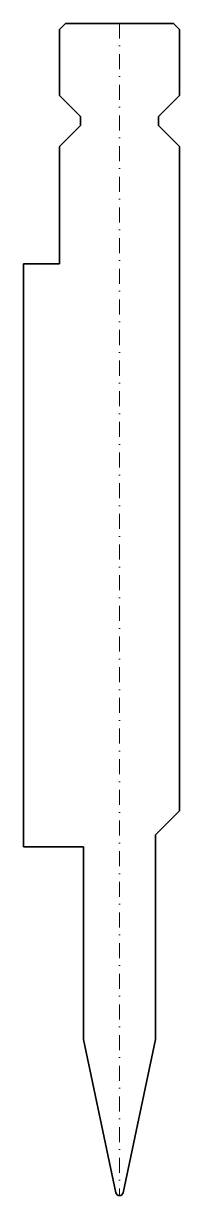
# Model space of a CAD drawing. Header units: millimetres. Extents: x -16 to 10, y 0 to 195.
import ezdxf

# ---------------------------------------------------------------- set-up
doc = ezdxf.new("R2010")
doc.units = ezdxf.units.MM
doc.header["$LTSCALE"] = 5
doc.linetypes.add('AUSGEZOGEN', pattern=[0])
doc.linetypes.add('DASHDOT', pattern=[1, 0.5, -0.25, 0, -0.25])
doc.layers.add('2', color=7, linetype='Continuous')

# ---------------------------------------------------------------- blocks, each defined once
blk = doc.blocks.new('15905_nNn00')
at = {"layer": '2', "color": 7, "linetype": 'AUSGEZOGEN', "lineweight": 35}
for p, q in [((-9, 195), (-10, 194)), ((-10, 194), (-10, 183)), ((9, 195), (-9, 195)), ((10, 194), (9, 195)), ((10, 183), (10, 194)), ((-10, 183), (-6.5, 179.5)), ((6.5, 179.5), (10, 183)), ((-6.5, 179.5), (-6.5, 178)), ((6.5, 178), (6.5, 179.5)), ((-6.5, 178), (-10, 174.5)), ((10, 174.5), (6.5, 178)), ((-10, 174.5), (-10, 155)), ((10, 64), (10, 174.5)), ((-10, 155), (-16, 155)), ((-16, 155), (-16, 58)), ((6, 60), (10, 64)), ((6, 25.94), (6, 60)), ((-16, 58), (-6, 58)), ((-6, 58), (-6, 25.94)), ((-6, 25.94), (-0.59, 0.48)), ((0.59, 0.48), (6, 25.94))]:
    blk.add_line(p, q, dxfattribs=at)
blk.add_arc((0, 0.6), 0.6, 192, 348, dxfattribs=at)

msp = doc.modelspace()

# ---------------------------------------------------------------- linework, layer by layer
at = {"layer": '2', "color": 7, "linetype": 'DASHDOT', "lineweight": 18}
msp.add_line((0, 195), (0, 0), dxfattribs=at)

# ---------------------------------------------------------------- block references
msp.add_blockref('15905_nNn00', (0, 0))

doc.saveas('drawing.dxf')
